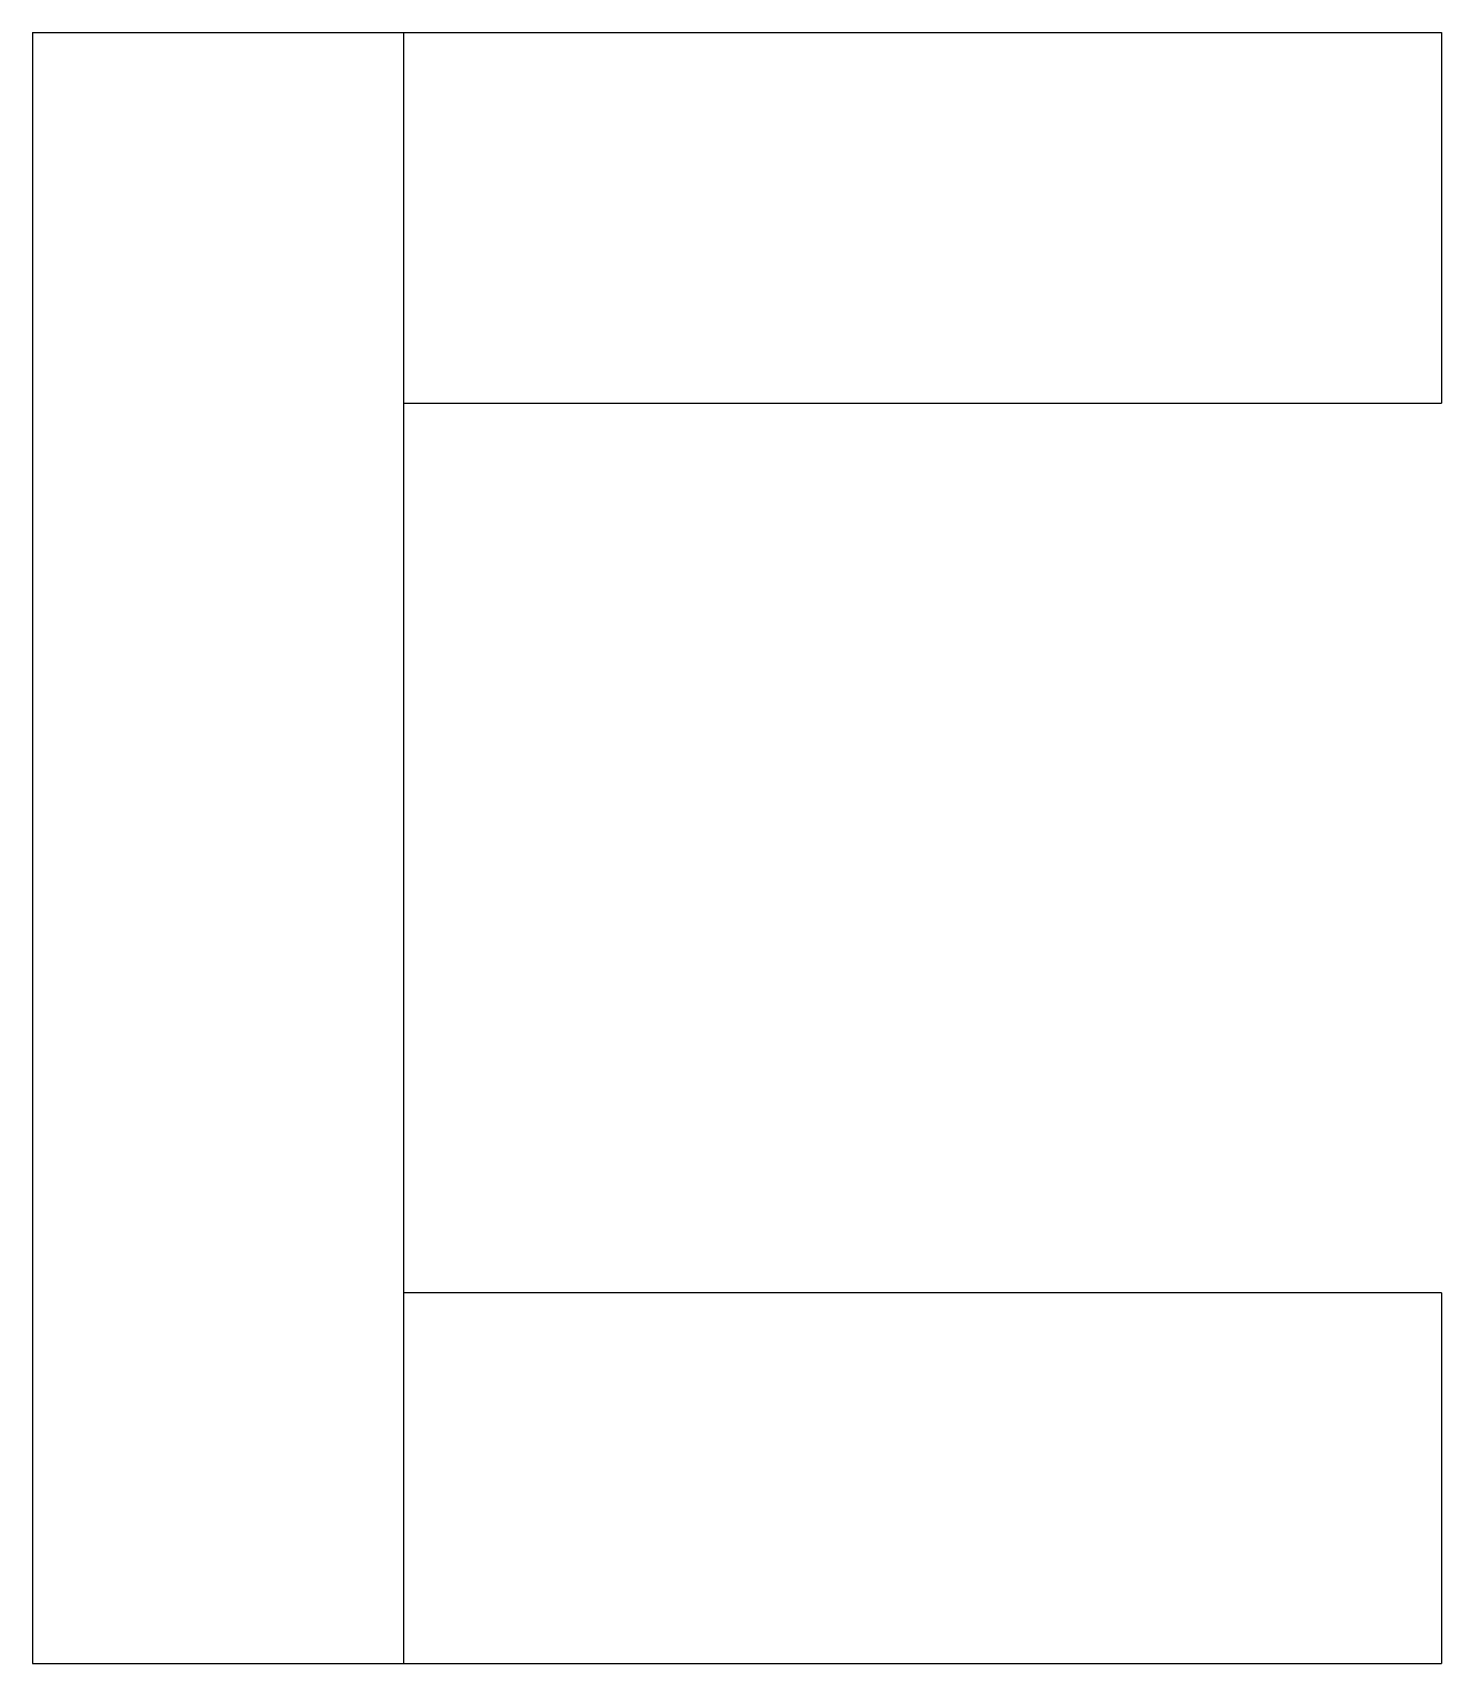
# Model space of a CAD drawing. Header units: metres. Extents: x 0 to 19, y 0 to 22.
import ezdxf

# ---------------------------------------------------------------- set-up
doc = ezdxf.new("R2010")
doc.units = ezdxf.units.M

msp = doc.modelspace()

# ---------------------------------------------------------------- linework, layer by layer
for points in [[(0, 22), (0, 21.56), (0, 21.12), (0, 20.68), (0, 20.24), (0, 19.8), (0, 19.36), (0, 18.92), (0, 18.48), (0, 18.04), (0, 17.6), (0, 17.16), (0, 16.72), (0, 16.28), (0, 15.84), (0, 15.4), (0, 14.96), (0, 14.52), (0, 14.08), (0, 13.64), (0, 13.2), (0, 12.76), (0, 12.32), (0, 11.88), (0, 11.44), (0, 11), (0, 10.56), (0, 10.12), (0, 9.68), (0, 9.24), (0, 8.8), (0, 8.36), (0, 7.92), (0, 7.48), (0, 7.04), (0, 6.6), (0, 6.16), (0, 5.72), (0, 5.28), (0, 4.84), (0, 4.4), (0, 3.96), (0, 3.52), (0, 3.08), (0, 2.64), (0, 2.2), (0, 1.76), (0, 1.32), (0, 0.88), (0, 0.44), (0, 0)], [(0, 22), (0.1, 22), (0.2, 22), (0.3, 22), (0.4, 22), (0.5, 22), (0.6, 22), (0.7, 22), (0.8, 22), (0.9, 22), (1, 22), (1.1, 22), (1.2, 22), (1.3, 22), (1.4, 22), (1.5, 22), (1.6, 22), (1.7, 22), (1.8, 22), (1.9, 22), (2, 22), (2.1, 22), (2.2, 22), (2.3, 22), (2.4, 22), (2.5, 22), (2.6, 22), (2.7, 22), (2.8, 22), (2.9, 22), (3, 22), (3.1, 22), (3.2, 22), (3.3, 22), (3.4, 22), (3.5, 22), (3.6, 22), (3.7, 22), (3.8, 22), (3.9, 22), (4, 22), (4.1, 22), (4.2, 22), (4.3, 22), (4.4, 22), (4.5, 22), (4.6, 22), (4.7, 22), (4.8, 22), (4.9, 22), (5, 22)], [(5, 22), (5, 21.56), (5, 21.12), (5, 20.68), (5, 20.24), (5, 19.8), (5, 19.36), (5, 18.92), (5, 18.48), (5, 18.04), (5, 17.6), (5, 17.16), (5, 16.72), (5, 16.28), (5, 15.84), (5, 15.4), (5, 14.96), (5, 14.52), (5, 14.08), (5, 13.64), (5, 13.2), (5, 12.76), (5, 12.32), (5, 11.88), (5, 11.44), (5, 11), (5, 10.56), (5, 10.12), (5, 9.68), (5, 9.24), (5, 8.8), (5, 8.36), (5, 7.92), (5, 7.48), (5, 7.04), (5, 6.6), (5, 6.16), (5, 5.72), (5, 5.28), (5, 4.84), (5, 4.4), (5, 3.96), (5, 3.52), (5, 3.08), (5, 2.64), (5, 2.2), (5, 1.76), (5, 1.32), (5, 0.88), (5, 0.44), (5, 0)], [(5, 22), (5.14, 22), (5.28, 22), (5.42, 22), (5.56, 22), (5.7, 22), (5.84, 22), (5.98, 22), (6.12, 22), (6.26, 22), (6.4, 22), (6.54, 22), (6.68, 22), (6.82, 22), (6.96, 22), (7.1, 22), (7.24, 22), (7.38, 22), (7.52, 22), (7.66, 22), (7.8, 22), (7.94, 22), (8.08, 22), (8.22, 22), (8.36, 22), (8.5, 22), (8.64, 22), (8.78, 22), (8.92, 22), (9.06, 22), (9.2, 22), (9.34, 22), (9.48, 22), (9.62, 22), (9.76, 22), (9.9, 22), (10.04, 22), (10.18, 22), (10.32, 22), (10.46, 22), (10.6, 22), (10.74, 22), (10.88, 22), (11.02, 22), (11.16, 22), (11.3, 22), (11.44, 22), (11.58, 22), (11.72, 22), (11.86, 22), (12, 22)], [(12, 22), (12.219, 22), (12.439, 22), (12.658, 22), (12.877, 22), (13.093, 22), (13.31, 22), (13.527, 22), (13.739, 22), (13.95, 22), (14.161, 22), (14.37, 22), (14.573, 22), (14.776, 22), (14.979, 22), (15.175, 22), (15.367, 22), (15.559, 22), (15.75, 22), (15.929, 22), (16.108, 22), (16.288, 22), (16.458, 22), (16.622, 22), (16.786, 22), (16.95, 22), (17.096, 22), (17.243, 22), (17.389, 22), (17.527, 22), (17.655, 22), (17.782, 22), (17.909, 22), (18.018, 22), (18.125, 22), (18.231, 22), (18.331, 22), (18.415, 22), (18.499, 22), (18.583, 22), (18.651, 22), (18.711, 22), (18.772, 22), (18.83, 22), (18.867, 22), (18.903, 22), (18.94, 22), (18.963, 22), (18.975, 22), (18.988, 22), (19, 22)], [(19, 22), (19, 21.9), (19, 21.8), (19, 21.7), (19, 21.6), (19, 21.5), (19, 21.4), (19, 21.3), (19, 21.2), (19, 21.1), (19, 21), (19, 20.9), (19, 20.8), (19, 20.7), (19, 20.6), (19, 20.5), (19, 20.4), (19, 20.3), (19, 20.2), (19, 20.1), (19, 20), (19, 19.9), (19, 19.8), (19, 19.7), (19, 19.6), (19, 19.5), (19, 19.4), (19, 19.3), (19, 19.2), (19, 19.1), (19, 19), (19, 18.9), (19, 18.8), (19, 18.7), (19, 18.6), (19, 18.5), (19, 18.4), (19, 18.3), (19, 18.2), (19, 18.1), (19, 18), (19, 17.9), (19, 17.8), (19, 17.7), (19, 17.6), (19, 17.5), (19, 17.4), (19, 17.3), (19, 17.2), (19, 17.1), (19, 17)], [(5, 17), (5.14, 17), (5.28, 17), (5.42, 17), (5.56, 17), (5.7, 17), (5.84, 17), (5.98, 17), (6.12, 17), (6.26, 17), (6.4, 17), (6.54, 17), (6.68, 17), (6.82, 17), (6.96, 17), (7.1, 17), (7.24, 17), (7.38, 17), (7.52, 17), (7.66, 17), (7.8, 17), (7.94, 17), (8.08, 17), (8.22, 17), (8.36, 17), (8.5, 17), (8.64, 17), (8.78, 17), (8.92, 17), (9.06, 17), (9.2, 17), (9.34, 17), (9.48, 17), (9.62, 17), (9.76, 17), (9.9, 17), (10.04, 17), (10.18, 17), (10.32, 17), (10.46, 17), (10.6, 17), (10.74, 17), (10.88, 17), (11.02, 17), (11.16, 17), (11.3, 17), (11.44, 17), (11.58, 17), (11.72, 17), (11.86, 17), (12, 17)], [(12, 17), (12.219, 17), (12.439, 17), (12.658, 17), (12.877, 17), (13.093, 17), (13.31, 17), (13.527, 17), (13.739, 17), (13.95, 17), (14.161, 17), (14.37, 17), (14.573, 17), (14.776, 17), (14.979, 17), (15.175, 17), (15.367, 17), (15.559, 17), (15.75, 17), (15.929, 17), (16.108, 17), (16.288, 17), (16.458, 17), (16.622, 17), (16.786, 17), (16.95, 17), (17.096, 17), (17.243, 17), (17.389, 17), (17.527, 17), (17.655, 17), (17.782, 17), (17.909, 17), (18.018, 17), (18.125, 17), (18.231, 17), (18.331, 17), (18.415, 17), (18.499, 17), (18.583, 17), (18.651, 17), (18.711, 17), (18.772, 17), (18.83, 17), (18.867, 17), (18.903, 17), (18.94, 17), (18.963, 17), (18.975, 17), (18.988, 17), (19, 17)], [(12, 5), (11.86, 5), (11.72, 5), (11.58, 5), (11.44, 5), (11.3, 5), (11.16, 5), (11.02, 5), (10.88, 5), (10.74, 5), (10.6, 5), (10.46, 5), (10.32, 5), (10.18, 5), (10.04, 5), (9.9, 5), (9.76, 5), (9.62, 5), (9.48, 5), (9.34, 5), (9.2, 5), (9.06, 5), (8.92, 5), (8.78, 5), (8.64, 5), (8.5, 5), (8.36, 5), (8.22, 5), (8.08, 5), (7.94, 5), (7.8, 5), (7.66, 5), (7.52, 5), (7.38, 5), (7.24, 5), (7.1, 5), (6.96, 5), (6.82, 5), (6.68, 5), (6.54, 5), (6.4, 5), (6.26, 5), (6.12, 5), (5.98, 5), (5.84, 5), (5.7, 5), (5.56, 5), (5.42, 5), (5.28, 5), (5.14, 5), (5, 5)], [(19, 5), (18.988, 5), (18.975, 5), (18.963, 5), (18.94, 5), (18.903, 5), (18.867, 5), (18.83, 5), (18.772, 5), (18.711, 5), (18.651, 5), (18.583, 5), (18.499, 5), (18.415, 5), (18.331, 5), (18.231, 5), (18.125, 5), (18.018, 5), (17.909, 5), (17.782, 5), (17.655, 5), (17.527, 5), (17.389, 5), (17.243, 5), (17.096, 5), (16.95, 5), (16.786, 5), (16.622, 5), (16.458, 5), (16.288, 5), (16.108, 5), (15.929, 5), (15.75, 5), (15.559, 5), (15.367, 5), (15.175, 5), (14.979, 5), (14.776, 5), (14.573, 5), (14.37, 5), (14.161, 5), (13.95, 5), (13.739, 5), (13.527, 5), (13.31, 5), (13.093, 5), (12.877, 5), (12.658, 5), (12.439, 5), (12.219, 5), (12, 5)], [(19, 5), (19, 4.9), (19, 4.8), (19, 4.7), (19, 4.6), (19, 4.5), (19, 4.4), (19, 4.3), (19, 4.2), (19, 4.1), (19, 4), (19, 3.9), (19, 3.8), (19, 3.7), (19, 3.6), (19, 3.5), (19, 3.4), (19, 3.3), (19, 3.2), (19, 3.1), (19, 3), (19, 2.9), (19, 2.8), (19, 2.7), (19, 2.6), (19, 2.5), (19, 2.4), (19, 2.3), (19, 2.2), (19, 2.1), (19, 2), (19, 1.9), (19, 1.8), (19, 1.7), (19, 1.6), (19, 1.5), (19, 1.4), (19, 1.3), (19, 1.2), (19, 1.1), (19, 1), (19, 0.9), (19, 0.8), (19, 0.7), (19, 0.6), (19, 0.5), (19, 0.4), (19, 0.3), (19, 0.2), (19, 0.1), (19, 0)], [(0, 0), (0.1, 0), (0.2, 0), (0.3, 0), (0.4, 0), (0.5, 0), (0.6, 0), (0.7, 0), (0.8, 0), (0.9, 0), (1, 0), (1.1, 0), (1.2, 0), (1.3, 0), (1.4, 0), (1.5, 0), (1.6, 0), (1.7, 0), (1.8, 0), (1.9, 0), (2, 0), (2.1, 0), (2.2, 0), (2.3, 0), (2.4, 0), (2.5, 0), (2.6, 0), (2.7, 0), (2.8, 0), (2.9, 0), (3, 0), (3.1, 0), (3.2, 0), (3.3, 0), (3.4, 0), (3.5, 0), (3.6, 0), (3.7, 0), (3.8, 0), (3.9, 0), (4, 0), (4.1, 0), (4.2, 0), (4.3, 0), (4.4, 0), (4.5, 0), (4.6, 0), (4.7, 0), (4.8, 0), (4.9, 0), (5, 0)], [(5, 0), (5.14, 0), (5.28, 0), (5.42, 0), (5.56, 0), (5.7, 0), (5.84, 0), (5.98, 0), (6.12, 0), (6.26, 0), (6.4, 0), (6.54, 0), (6.68, 0), (6.82, 0), (6.96, 0), (7.1, 0), (7.24, 0), (7.38, 0), (7.52, 0), (7.66, 0), (7.8, 0), (7.94, 0), (8.08, 0), (8.22, 0), (8.36, 0), (8.5, 0), (8.64, 0), (8.78, 0), (8.92, 0), (9.06, 0), (9.2, 0), (9.34, 0), (9.48, 0), (9.62, 0), (9.76, 0), (9.9, 0), (10.04, 0), (10.18, 0), (10.32, 0), (10.46, 0), (10.6, 0), (10.74, 0), (10.88, 0), (11.02, 0), (11.16, 0), (11.3, 0), (11.44, 0), (11.58, 0), (11.72, 0), (11.86, 0), (12, 0)], [(12, 0), (12.219, 0), (12.439, 0), (12.658, 0), (12.877, 0), (13.093, 0), (13.31, 0), (13.527, 0), (13.739, 0), (13.95, 0), (14.161, 0), (14.37, 0), (14.573, 0), (14.776, 0), (14.979, 0), (15.175, 0), (15.367, 0), (15.559, 0), (15.75, 0), (15.929, 0), (16.108, 0), (16.288, 0), (16.458, 0), (16.622, 0), (16.786, 0), (16.95, 0), (17.096, 0), (17.243, 0), (17.389, 0), (17.527, 0), (17.655, 0), (17.782, 0), (17.909, 0), (18.018, 0), (18.125, 0), (18.231, 0), (18.331, 0), (18.415, 0), (18.499, 0), (18.583, 0), (18.651, 0), (18.711, 0), (18.772, 0), (18.83, 0), (18.867, 0), (18.903, 0), (18.94, 0), (18.963, 0), (18.975, 0), (18.988, 0), (19, 0)]]:
    msp.add_lwpolyline(points)

doc.saveas('drawing.dxf')
